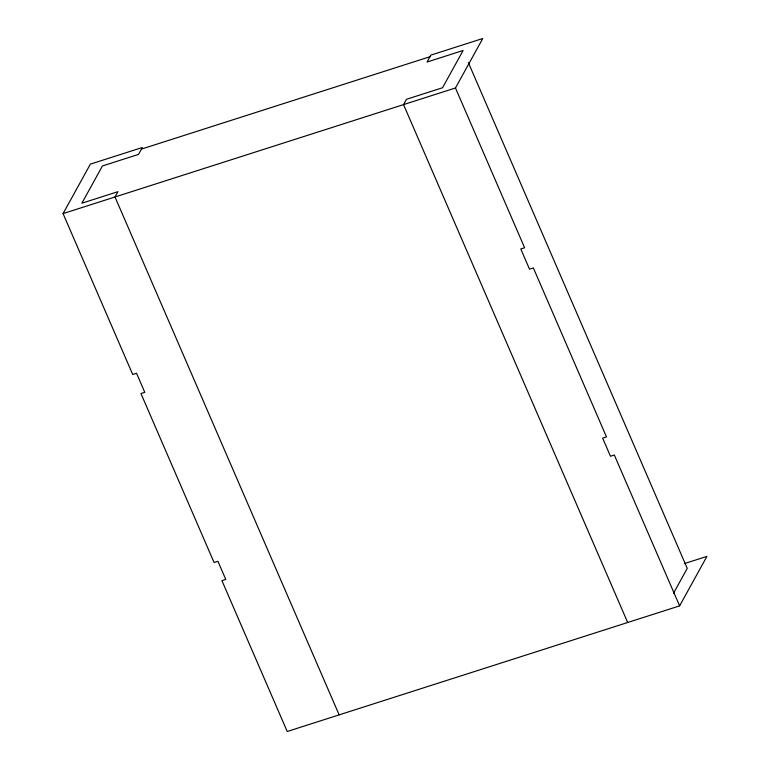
<?xml version="1.0" encoding="UTF-8"?>
<svg xmlns="http://www.w3.org/2000/svg" width="770" height="770" viewBox="0 0 770 770"><rect width="100%" height="100%" fill="white"/><g stroke="black" fill="none" stroke-linecap="round" stroke-linejoin="round"><path stroke-width="1.16" d="M684.357 563.621L706.927 556.392L679.621 605.875L287.22 731.5L221.924 580.647L225.764 579.425L217.92 561.301L214.079 562.524L140.948 393.547L144.789 392.325L136.54 373.257L132.7 374.49L63.073 213.608L90.379 164.126L142.315 147.503L138.494 154.414L102.429 165.964L81.87 203.213L117.935 191.663L115 196.985L339.147 714.878M63.073 213.608L455.465 87.982L482.78 38.5L430.853 55.122L427.042 62.033L463.107 50.493L442.548 87.742L406.473 99.282L403.538 104.605L627.685 622.497M673.548 593.208L687.254 568.375L468.353 62.611M141.439 149.091L429.978 56.711M455.465 87.982L524.62 247.757L520.78 248.989L529.51 269.154L533.35 267.922L606.481 436.898L602.64 438.13L610.485 456.254L614.325 455.022L679.621 605.875"/></g></svg>
